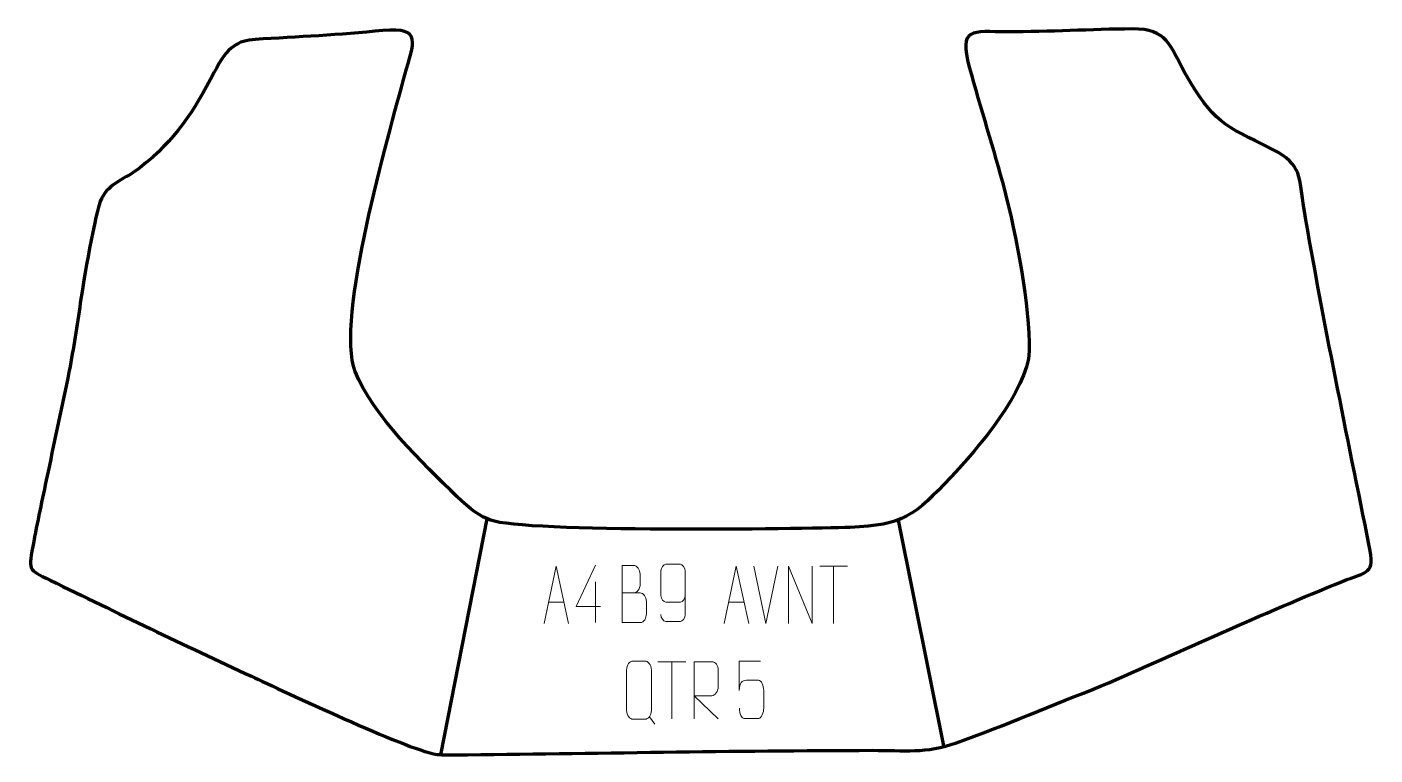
# Model space of a CAD drawing. Header units: millimetres. Extents: x -509 to 79, y 335 to 653.
import ezdxf

# ---------------------------------------------------------------- set-up
doc = ezdxf.new("R2010")
doc.units = ezdxf.units.MM
doc.header["$MEASUREMENT"] = 0
doc.layers.add('layer 2', color=7, linetype='Continuous')
doc.layers.add('layer 3', color=7, linetype='Continuous')

msp = doc.modelspace()

# ---------------------------------------------------------------- linework, layer by layer
at = {"layer": 'layer 2', "color": 140, "lineweight": 158}
for points in [[(-308.4149, 437.9419), (-308.4149, 437.9419), (-328.5963, 335.0395), (-328.5963, 335.0395)], [(-129.0194, 437.3808), (-129.0194, 437.3808), (-108.996, 338.3011), (-108.996, 338.3011)]]:
    msp.add_open_spline(points, degree=3, dxfattribs=at)
at = {"layer": 'layer 3', "color": 242, "lineweight": 158}
msp.add_open_spline([(-40.328, 365.1325), (-61.1355, 356.9876), (-82.5591, 347.8858), (-103.4761, 340.3648), (-103.4761, 340.3648), (-116.7934, 335.5763), (-126.4229, 337.0773), (-140.2032, 337.0551), (-140.2032, 337.0551), (-201.0545, 336.9572), (-261.6532, 335.7011), (-322.457, 335.0402), (-322.457, 335.0402), (-326.2227, 334.9993), (-328.1862, 335.0204), (-330.9547, 335.4065), (-330.9547, 335.4065), (-343.2285, 337.4517), (-397.6759, 363.1428), (-411.0168, 369.3279), (-411.0168, 369.3279), (-440.579, 383.0556), (-469.5355, 396.9597), (-498.8269, 411.2414), (-498.8269, 411.2414), (-508.9877, 416.1956), (-508.4078, 415.1169), (-506.0128, 428.176), (-506.0128, 428.176), (-504.1402, 438.3863), (-501.9268, 448.4556), (-499.7816, 458.6023), (-499.7816, 458.6023), (-496.7836, 473.0648), (-493.5329, 487.5633), (-490.6517, 502.032), (-490.6517, 502.032), (-490.6517, 502.032), (-490.5465, 502.5915), (-490.5465, 502.5915), (-490.5465, 502.5915), (-488.7336, 512.3948), (-487.0282, 522.2221), (-485.7111, 532.1057), (-485.7111, 532.1057), (-484.5711, 540.8238), (-479.2048, 571.9693), (-476.4423, 577.7277), (-476.4423, 577.7277), (-473.2646, 584.3516), (-465.6988, 586.4472), (-459.7481, 591.0438), (-459.7481, 591.0438), (-444.1748, 603.3176), (-436.2659, 615.563), (-427.2967, 632.8728), (-427.2967, 632.8728), (-421.3796, 644.2923), (-416.8562, 646.5302), (-409.4036, 647.0385), (-409.4036, 647.0385), (-390.6302, 648.3185), (-372.7168, 648.9198), (-353.7491, 650.9844), (-353.7491, 650.9844), (-335.9948, 652.5159), (-340.4396, 645.6058), (-344.1399, 631.6747), (-344.1399, 631.6747), (-351.1766, 605.0802), (-374.5228, 525.3342), (-365.8437, 502.2101), (-365.8437, 502.2101), (-357.9289, 483.0058), (-336.3867, 462.2963), (-321.4197, 447.7407), (-321.4197, 447.7407), (-315.6296, 442.1097), (-311.1072, 439.0587), (-306.726, 437.4267), (-306.726, 437.4267), (-291.9288, 431.9144), (-171.0557, 433.5273), (-149.9511, 434.2752), (-149.9511, 434.2752), (-126.8138, 435.1177), (-121.5791, 439.5844), (-106.0799, 455.9994), (-106.0799, 455.9994), (-94.4268, 468.341), (-72.5461, 493.9408), (-71.7517, 511.1554), (-71.7517, 511.1554), (-71.559, 530.6154), (-77.4998, 562.3543), (-82.591, 581.4925), (-82.591, 581.4925), (-87.3594, 599.4175), (-93.0786, 617.072), (-97.9144, 634.9931), (-97.9144, 634.9931), (-102.5958, 652.4555), (-96.9602, 650.4749), (-81.1836, 650.3705), (-81.1836, 650.3705), (-62.9374, 650.3466), (-44.8879, 651.5215), (-26.7981, 651.655), (-26.7981, 651.655), (-11.5604, 651.7674), (-10.4023, 644.4317), (-3.8612, 632.5173), (-3.8612, 632.5173), (8.7261, 610.563), (12.6676, 609.9855), (34.321, 599.138), (34.321, 599.138), (47.6983, 592.4364), (45.7751, 586.8014), (48.0999, 572.9953), (48.0999, 572.9953), (56.5884, 523.7359), (66.7342, 475.1486), (76.5749, 426.1751), (76.5749, 426.1751), (79.0734, 413.7409), (76.0574, 415.2357), (64.7978, 410.704), (64.7978, 410.704), (29.6205, 396.5462), (-5.4643, 380.3075), (-40.328, 365.1325)], degree=3, knots=[0, 0, 0, 0, 0.02941176, 0.02941176, 0.02941176, 0.02941176, 0.05882353, 0.05882353, 0.05882353, 0.05882353, 0.08823529, 0.08823529, 0.08823529, 0.08823529, 0.11764706, 0.11764706, 0.11764706, 0.11764706, 0.14705882, 0.14705882, 0.14705882, 0.14705882, 0.17647059, 0.17647059, 0.17647059, 0.17647059, 0.20588235, 0.20588235, 0.20588235, 0.20588235, 0.23529412, 0.23529412, 0.23529412, 0.23529412, 0.26470588, 0.26470588, 0.26470588, 0.26470588, 0.29411765, 0.29411765, 0.29411765, 0.29411765, 0.32352941, 0.32352941, 0.32352941, 0.32352941, 0.35294118, 0.35294118, 0.35294118, 0.35294118, 0.38235294, 0.38235294, 0.38235294, 0.38235294, 0.41176471, 0.41176471, 0.41176471, 0.41176471, 0.44117647, 0.44117647, 0.44117647, 0.44117647, 0.47058824, 0.47058824, 0.47058824, 0.47058824, 0.5, 0.5, 0.5, 0.5, 0.52941176, 0.52941176, 0.52941176, 0.52941176, 0.55882353, 0.55882353, 0.55882353, 0.55882353, 0.58823529, 0.58823529, 0.58823529, 0.58823529, 0.61764706, 0.61764706, 0.61764706, 0.61764706, 0.64705882, 0.64705882, 0.64705882, 0.64705882, 0.67647059, 0.67647059, 0.67647059, 0.67647059, 0.70588235, 0.70588235, 0.70588235, 0.70588235, 0.73529412, 0.73529412, 0.73529412, 0.73529412, 0.76470588, 0.76470588, 0.76470588, 0.76470588, 0.79411765, 0.79411765, 0.79411765, 0.79411765, 0.82352941, 0.82352941, 0.82352941, 0.82352941, 0.85294118, 0.85294118, 0.85294118, 0.85294118, 0.88235294, 0.88235294, 0.88235294, 0.88235294, 0.91176471, 0.91176471, 0.91176471, 0.91176471, 0.94117647, 0.94117647, 0.94117647, 0.94117647, 1, 1, 1, 1], dxfattribs=at)
at = {"layer": 'layer 3', "color": 250, "lineweight": 9}
for points, knots in [([(-258.8036, 399.7486), (-258.8036, 399.7486), (-269.389, 399.7486), (-269.389, 399.7486), (-269.389, 399.7486), (-269.389, 399.7486), (-260.9062, 417.8191), (-260.9062, 417.8191)], [0, 0, 0, 0, 0.33333333, 0.33333333, 0.33333333, 0.33333333, 1, 1, 1, 1]), ([(-249.3037, 405.7078), (-246.7051, 405.7082), (-244.1432, 405.7082), (-241.544, 405.7078), (-241.544, 405.7078), (-240.1332, 405.6905), (-238.7594, 403.9544), (-238.7594, 401.9048), (-238.7594, 401.9048), (-238.7597, 400.7762), (-238.7597, 397.7268), (-238.7594, 396.5979), (-238.7594, 396.5979), (-238.7468, 394.74), (-239.8482, 392.7261), (-241.5062, 392.743), (-241.5062, 392.743), (-244.1056, 392.7434), (-246.7048, 392.7434), (-249.3037, 392.743), (-249.3037, 392.743), (-249.3037, 401.0613), (-249.3037, 409.3791), (-249.3037, 417.6966), (-249.3037, 417.6966), (-247.6084, 417.6966), (-245.9129, 417.6966), (-244.2173, 417.6966), (-244.2173, 417.6966), (-243.0169, 417.7142), (-241.5194, 415.8037), (-241.5067, 413.8413), (-241.5067, 413.8413), (-241.507, 411.7752), (-241.507, 411.6292), (-241.5067, 409.5627), (-241.5067, 409.5627), (-241.4944, 407.4966), (-242.8188, 405.6905), (-244.2543, 405.7078)], [0, 0, 0, 0, 0.09090909, 0.09090909, 0.09090909, 0.09090909, 0.18181818, 0.18181818, 0.18181818, 0.18181818, 0.27272727, 0.27272727, 0.27272727, 0.27272727, 0.36363636, 0.36363636, 0.36363636, 0.36363636, 0.45454545, 0.45454545, 0.45454545, 0.45454545, 0.54545455, 0.54545455, 0.54545455, 0.54545455, 0.63636364, 0.63636364, 0.63636364, 0.63636364, 0.72727273, 0.72727273, 0.72727273, 0.72727273, 0.81818182, 0.81818182, 0.81818182, 0.81818182, 1, 1, 1, 1]), ([(-232.4579, 396.2144), (-232.4407, 394.8749), (-231.4721, 393.2216), (-230.3494, 393.256), (-230.3494, 393.256), (-228.2177, 393.2563), (-226.0858, 393.2563), (-223.9536, 393.256), (-223.9536, 393.256), (-223.083, 393.241), (-221.8488, 394.6786), (-221.8452, 396.2144), (-221.8452, 396.2144), (-221.8454, 402.5748), (-221.8454, 408.9356), (-221.8452, 415.2964), (-221.8452, 415.2964), (-221.8485, 416.4593), (-223.083, 418.2304), (-223.9536, 418.2548), (-223.9536, 418.2548), (-226.0858, 418.2545), (-228.2177, 418.2545), (-230.3494, 418.2548), (-230.3494, 418.2548), (-231.2622, 418.211), (-232.4547, 416.5965), (-232.4579, 415.2964), (-232.4579, 415.2964), (-232.4579, 411.713), (-232.4579, 408.13), (-232.4579, 404.5472), (-232.4579, 404.5472), (-232.4304, 403.069), (-231.3, 401.6361), (-230.3494, 401.6382), (-230.3494, 401.6382), (-228.2177, 401.6379), (-226.0858, 401.6379), (-223.9536, 401.6382), (-223.9536, 401.6382), (-223.0041, 401.6332), (-221.8307, 403.1404), (-221.8605, 404.569)], [0, 0, 0, 0, 0.08333333, 0.08333333, 0.08333333, 0.08333333, 0.16666667, 0.16666667, 0.16666667, 0.16666667, 0.25, 0.25, 0.25, 0.25, 0.33333333, 0.33333333, 0.33333333, 0.33333333, 0.41666667, 0.41666667, 0.41666667, 0.41666667, 0.5, 0.5, 0.5, 0.5, 0.58333333, 0.58333333, 0.58333333, 0.58333333, 0.66666667, 0.66666667, 0.66666667, 0.66666667, 0.75, 0.75, 0.75, 0.75, 0.83333333, 0.83333333, 0.83333333, 0.83333333, 1, 1, 1, 1]), ([(-283.374, 392.3886), (-283.374, 392.3886), (-278.1098, 417.3421), (-278.1098, 417.3421), (-278.1098, 417.3421), (-278.1098, 417.3421), (-272.7034, 392.3886), (-272.7034, 392.3886)], [0, 0, 0, 0, 0.33333333, 0.33333333, 0.33333333, 0.33333333, 1, 1, 1, 1]), ([(-204.8137, 392.3886), (-204.8137, 392.3886), (-199.5495, 417.3421), (-199.5495, 417.3421), (-199.5495, 417.3421), (-199.5495, 417.3421), (-194.1431, 392.3886), (-194.1431, 392.3886)], [0, 0, 0, 0, 0.33333333, 0.33333333, 0.33333333, 0.33333333, 1, 1, 1, 1]), ([(-176.8582, 392.3886), (-176.8582, 392.3886), (-176.8582, 417.3421), (-176.8582, 417.3421), (-176.8582, 417.3421), (-176.8582, 417.3421), (-166.392, 392.3886), (-166.392, 392.3886), (-166.392, 392.3886), (-166.392, 392.3886), (-166.392, 417.3421), (-166.392, 417.3421)], [0, 0, 0, 0, 0.25, 0.25, 0.25, 0.25, 0.5, 0.5, 0.5, 0.5, 1, 1, 1, 1]), ([(-244.551, 375.9908), (-242.8599, 375.9908), (-241.1688, 375.9908), (-239.4776, 375.9908), (-239.4776, 375.9908), (-238.0622, 376.027), (-236.6144, 374.5085), (-236.595, 372.0269), (-236.595, 372.0269), (-236.5952, 366.1763), (-236.5952, 360.3254), (-236.595, 354.474), (-236.595, 354.474), (-236.6965, 352.1087), (-237.916, 350.6024), (-239.4776, 350.5914), (-239.4776, 350.5914), (-241.173, 350.5919), (-242.8684, 350.5919), (-244.5635, 350.5914), (-244.5635, 350.5914), (-245.9632, 350.4842), (-247.3972, 352.4027), (-247.389, 354.4564), (-247.389, 354.4564), (-247.3887, 360.3304), (-247.3887, 366.2042), (-247.389, 372.0776), (-247.389, 372.0776), (-247.3859, 374.2542), (-246.116, 376.0045), (-244.551, 375.9908)], [0, 0, 0, 0, 0.11111111, 0.11111111, 0.11111111, 0.11111111, 0.22222222, 0.22222222, 0.22222222, 0.22222222, 0.33333333, 0.33333333, 0.33333333, 0.33333333, 0.44444444, 0.44444444, 0.44444444, 0.44444444, 0.55555556, 0.55555556, 0.55555556, 0.55555556, 0.66666667, 0.66666667, 0.66666667, 0.66666667, 0.77777778, 0.77777778, 0.77777778, 0.77777778, 1, 1, 1, 1]), ([(-217.9467, 350.7603), (-217.9467, 350.7603), (-217.9467, 375.7138), (-217.9467, 375.7138), (-217.9467, 375.7138), (-215.3794, 375.7138), (-212.8115, 375.7138), (-210.2439, 375.7138), (-210.2439, 375.7138), (-208.5832, 375.6761), (-207.471, 374.1861), (-207.4739, 371.8197), (-207.4739, 371.8197), (-207.4742, 369.7842), (-207.4742, 366.7248), (-207.4739, 364.6888), (-207.4739, 364.6888), (-207.4786, 362.8133), (-208.7729, 360.8715), (-210.208, 360.8524), (-210.208, 360.8524), (-210.208, 360.8524), (-217.9467, 360.8524), (-217.9467, 360.8524), (-217.9467, 360.8524), (-217.9467, 360.8524), (-207.4805, 350.7603), (-207.4805, 350.7603)], [0, 0, 0, 0, 0.125, 0.125, 0.125, 0.125, 0.25, 0.25, 0.25, 0.25, 0.375, 0.375, 0.375, 0.375, 0.5, 0.5, 0.5, 0.5, 0.625, 0.625, 0.625, 0.625, 0.75, 0.75, 0.75, 0.75, 1, 1, 1, 1]), ([(-189.0584, 375.8957), (-189.0584, 375.8957), (-198.2369, 375.8957), (-198.2369, 375.8957), (-198.2369, 375.8957), (-198.2367, 371.6651), (-198.2367, 367.4342), (-198.2369, 363.203), (-198.2369, 363.203), (-198.2371, 366.5131), (-197.0723, 367.5849), (-195.0639, 367.6454), (-195.0639, 367.6454), (-193.3217, 367.6457), (-191.5794, 367.6457), (-189.8373, 367.6454), (-189.8373, 367.6454), (-188.6591, 367.6522), (-187.6057, 365.2717), (-187.5854, 363.203), (-187.5854, 363.203), (-187.5856, 360.6157), (-187.5856, 358.0281), (-187.5854, 355.4404), (-187.5854, 355.4404), (-187.5524, 353.481), (-188.6232, 351.0447), (-189.7844, 350.9862), (-189.7844, 350.9862), (-191.1817, 350.9865), (-194.6776, 350.9865), (-196.0754, 350.9862), (-196.0754, 350.9862), (-197.3933, 350.9774), (-198.184, 352.9422), (-198.1989, 355.4933)], [0, 0, 0, 0, 0.1, 0.1, 0.1, 0.1, 0.2, 0.2, 0.2, 0.2, 0.3, 0.3, 0.3, 0.3, 0.4, 0.4, 0.4, 0.4, 0.5, 0.5, 0.5, 0.5, 0.6, 0.6, 0.6, 0.6, 0.7, 0.7, 0.7, 0.7, 0.8, 0.8, 0.8, 0.8, 1, 1, 1, 1])]:
    msp.add_open_spline(points, degree=3, knots=knots, dxfattribs=at)
for points in [[(-186.6231, 392.3885), (-186.6231, 392.3885), (-191.8522, 417.3421), (-191.8522, 417.3421)], [(-181.3939, 417.3421), (-181.3939, 417.3421), (-186.623, 392.3885), (-186.623, 392.3885)], [(-163.1736, 417.3186), (-163.1736, 417.3186), (-151.0416, 417.3186), (-151.0416, 417.3186)], [(-157.1075, 392.3886), (-157.1075, 392.3886), (-157.1075, 417.3421), (-157.1075, 417.3421)], [(-260.9062, 410.5097), (-260.9062, 410.5097), (-260.9062, 392.845), (-260.9062, 392.845)], [(-281.4296, 401.638), (-281.4296, 401.638), (-274.6479, 401.638), (-274.6479, 401.638)], [(-202.8693, 401.638), (-202.8693, 401.638), (-196.0876, 401.638), (-196.0876, 401.638)], [(-233.7743, 375.6903), (-233.7743, 375.6903), (-221.6423, 375.6903), (-221.6423, 375.6903)], [(-227.7081, 350.7603), (-227.7081, 350.7603), (-227.7081, 375.7138), (-227.7081, 375.7138)], [(-237.4591, 351.6894), (-237.4591, 351.6894), (-235.1664, 348.4825), (-235.1664, 348.4825)]]:
    msp.add_open_spline(points, degree=3, dxfattribs=at)

doc.saveas('drawing.dxf')
